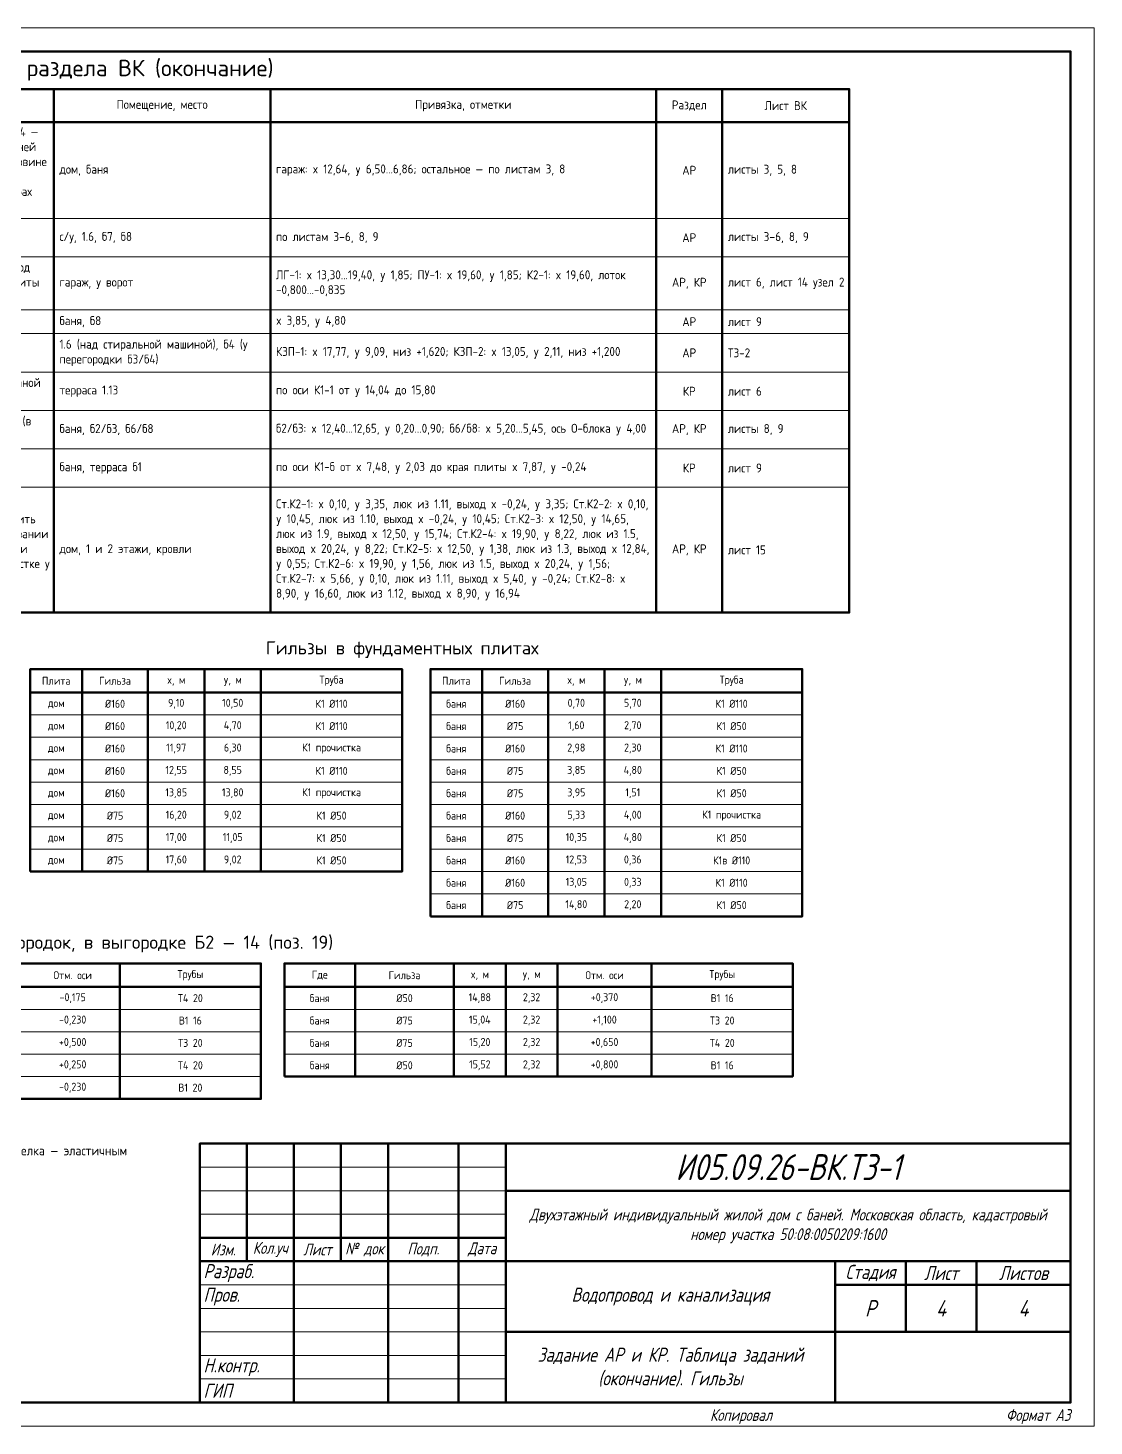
# Paper-space layout 'Лист 4' of a CAD drawing. Header units: millimetres. Extents: x 0 to 420, y 0 to 297.
# Drawn here: x 193.5 to 420, y 0 to 297 of the extents above; entities that cross this region are included whole.
import ezdxf
from ezdxf.enums import TextEntityAlignment as Align

# ---------------------------------------------------------------- set-up
doc = ezdxf.new("R2010")
doc.units = ezdxf.units.MM
for name, color, linetype, lineweight in [('Рамка', 7, 'Continuous', 50), ('Таблицы', 7, 'Continuous', 18), ('Текст', 7, 'Continuous', 18), ('Тонкие', 8, 'Continuous', 13)]:
    doc.layers.add(name, color=color, linetype=linetype, lineweight=lineweight)
doc.styles.add('GOST', font='isocpeur.ttf', dxfattribs={"width": 0.9})
doc.styles.add('GOST_I', font='isocpeur.ttf', dxfattribs={"width": 0.8})

psp = doc.layouts.new('Лист 4')

# ---------------------------------------------------------------- linework, layer by layer
at = {"layer": 'Рамка', "lineweight": 50}
for points in [[(20, 5), (415, 5), (415, 292), (20, 292)], [(230, 5), (415, 5), (415, 60), (230, 60)]]:
    psp.add_lwpolyline(points, close=True, dxfattribs=at)
at = {"layer": 'Таблицы', "lineweight": 50}
for p, q in [((199, 284), (199, 172.816)), ((245, 284), (245, 172.816)), ((327, 284), (327, 172.816)), ((341, 284), (341, 172.816)), ((22, 277), (368, 277)), ((205, 160.816), (205, 117.784)), ((219, 160.816), (219, 117.784)), ((231, 160.816), (231, 117.784)), ((243, 160.816), (243, 117.784)), ((290, 160.816), (290, 108.276)), ((304, 160.816), (304, 108.276)), ((316, 160.816), (316, 108.276)), ((328, 160.816), (328, 108.276)), ((194, 155.816), (273, 155.816)), ((279, 155.816), (358, 155.816)), ((213, 98.276), (213, 69.506)), ((263, 98.276), (263, 74.26)), ((284, 98.276), (284, 74.26)), ((295, 98.276), (295, 74.26)), ((306, 98.276), (306, 74.26)), ((326, 98.276), (326, 74.26)), ((135, 93.276), (243, 93.276)), ((248, 93.276), (356, 93.276)), ((240, 35), (240, 60)), ((250, 5), (250, 60)), ((260, 35), (260, 60)), ((270, 5), (270, 60)), ((285, 5), (285, 60)), ((295, 5), (295, 60)), ((295, 50), (415, 50)), ((230, 40), (295, 40)), ((230, 35), (415, 35)), ((365, 5), (365, 35)), ((380, 20), (380, 35)), ((395, 20), (395, 35)), ((365, 30), (415, 30)), ((295, 20), (415, 20))]:
    psp.add_line(p, q, dxfattribs=at)
at = {"layer": 'Таблицы', "lineweight": 18}
for p, q in [((22, 256.532), (368, 256.532)), ((22, 248.376), (368, 248.376)), ((22, 237.142), (368, 237.142)), ((22, 232.064), (368, 232.064)), ((22, 223.908), (368, 223.908)), ((22, 215.752), (368, 215.752)), ((22, 207.596), (368, 207.596)), ((22, 199.44), (368, 199.44)), ((22, 172.816), (368, 172.816)), ((194, 151.062), (273, 151.062)), ((279, 151.062), (358, 151.062)), ((194, 146.308), (273, 146.308)), ((279, 146.308), (358, 146.308)), ((194, 141.554), (273, 141.554)), ((279, 141.554), (358, 141.554)), ((194, 136.8), (273, 136.8)), ((279, 136.8), (358, 136.8)), ((194, 132.046), (273, 132.046)), ((279, 132.046), (358, 132.046)), ((194, 127.292), (273, 127.292)), ((279, 127.292), (358, 127.292)), ((194, 122.538), (273, 122.538)), ((279, 122.538), (358, 122.538)), ((194, 117.784), (273, 117.784)), ((279, 117.784), (358, 117.784)), ((279, 113.03), (358, 113.03)), ((279, 108.276), (358, 108.276)), ((135, 88.522), (243, 88.522)), ((248, 88.522), (356, 88.522)), ((135, 83.768), (243, 83.768)), ((248, 83.768), (356, 83.768)), ((135, 79.014), (243, 79.014)), ((248, 79.014), (356, 79.014)), ((135, 74.26), (243, 74.26)), ((248, 74.26), (356, 74.26)), ((135, 69.506), (243, 69.506)), ((230, 55), (295, 55)), ((230, 50), (295, 50)), ((230, 45), (295, 45)), ((230, 30), (295, 30)), ((230, 25), (295, 25)), ((230, 20), (295, 20)), ((230, 15), (295, 15)), ((230, 10), (295, 10))]:
    psp.add_line(p, q, dxfattribs=at)
at = {"layer": 'Таблицы', "lineweight": 50}
for points in [[(22, 172.816), (368, 172.816), (368, 284), (22, 284)], [(194, 117.784), (273, 117.784), (273, 160.816), (194, 160.816)], [(279, 108.276), (358, 108.276), (358, 160.816), (279, 160.816)], [(135, 69.506), (243, 69.506), (243, 98.276), (135, 98.276)], [(248, 74.26), (356, 74.26), (356, 98.276), (248, 98.276)]]:
    psp.add_lwpolyline(points, close=True, dxfattribs=at)
at = {"layer": 'Тонкие'}
psp.add_lwpolyline([(0, 0), (420, 0), (420, 297), (0, 297)], close=True, dxfattribs=at)

# ---------------------------------------------------------------- texts
at = {"layer": 'Текст', "style": 'GOST'}
for s, height, p in [('Задания АР и КР от раздела ВК (окончание)', 3.5, (195, 288.5)), ('Гильзы в фундаментных плитах', 2.8, (273, 165.316)), ('Гильзы и проемы в основаниях стен и перегородок, в выгородке Б2 — 14 (поз. 19)', 2.8, (184, 102.776))]:
    psp.add_text(s, height=height, dxfattribs=at).set_placement(p, align=Align.MIDDLE_CENTER)
at = {"layer": 'Текст'}
for s, insert, char_height, width, attachment_point, style in [('Помещение, место', (222, 280.5), 1.9, 44, 5, 'GOST'), ('Привязка, отметки', (286, 280.5), 1.9, 80, 5, 'GOST'), ('Раздел', (334, 280.5), 1.9, 12, 5, 'GOST'), ('Лист ВК', (354.5, 280.5), 1.9, 25, 5, 'GOST'), ('Штробы: в стене гаража у оси В со стороны гаража ≈120×360 мм от пола до потолка гаража под В1 25, Т3 25, Т4 20 в изоляции; в стенах с/у 1.4 — подводки к душу Д-1 (в стене 1.4/1.3 над нишей ШВК-1 и в стене гаража) и к умывальнику УМ-1 (подъемы из пола в стене по оси В, Т3 — по ней же на +0,900), смесители скрытого монтажа +1,100; в топочной 1.6 в стене 1.6/гараж со стороны 1.6 — подъемы К1 Ø50 от плиты до +0,400 к раковине УМ-4 и стиральной машине СМ-1 (≈80×80 мм, оси x 16,20 и 17,60, Заказчица 29.10.2026); в бане — Т4 в перегородке б3/б4 под нишей ШВК-Б2 (+0,250) и петля кольца Т3 к смесителю душа Д-б1 в стене у душа (+1,100, кран — за люком); дренажи конденсата кондиционеров (ОВ) — в штробах стен (решение Заказчицы)', (32.2, 266.766), 1.9, 165.6, 4, 'GOST'), ('дом, баня', (200.2, 266.766), 1.9, 43.6, 4, 'GOST'), ('гараж: x 12,64, y 6,50...6,86; остальное — по листам 3, 8', (246.2, 266.766), 1.9, 79.6, 4, 'GOST'), ('АР', (334, 266.766), 1.9, 12, 5, 'GOST'), ('листы 3, 5, 8', (342.2, 266.766), 1.9, 24.6, 4, 'GOST'), ('с/у, 1.6, б7, б8', (200.2, 252.454), 1.9, 43.6, 4, 'GOST'), ('по листам 3–6, 8, 9', (246.2, 252.454), 1.9, 79.6, 4, 'GOST'), ('АР', (334, 252.454), 1.9, 12, 5, 'GOST'), ('листы 3–6, 8, 9', (342.2, 252.454), 1.9, 24.6, 4, 'GOST'), ('Гараж: углубление в стяжке под лоток ЛГ-1 DN100 вдоль ворот (≈200×150 мм) и уклон пола к лотку; местное понижение фундаментной плиты под пескоуловитель ПУ-1 (≈450×450 мм, на ≈200 мм) с гильзой Ø160 под вертикальный выпуск; футляр ПП Ø160 SN8 L = 1,0 м под южным краем плиты для выпуска К2-1 (до бетонирования)', (32.2, 242.759), 1.9, 165.6, 4, 'GOST'), ('ЛГ-1: x 13,30...19,40, y 1,85; ПУ-1: x 19,60, y 1,85; К2-1: x 19,60, лоток -0,800...-0,835', (246.2, 242.759), 1.9, 79.6, 4, 'GOST'), ('АР, КР', (334, 242.759), 1.9, 12, 5, 'GOST'), ('лист 6, лист 14 узел 2', (342.2, 242.759), 1.9, 24.6, 4, 'GOST'), ('гараж, у ворот', (200.2, 242.759), 1.9, 43.6, 4, 'GOST'), ('баня, б8', (200.2, 234.603), 1.9, 43.6, 4, 'GOST'), ('x 3,85, y 4,80', (246.2, 234.603), 1.9, 79.6, 4, 'GOST'), ('АР', (334, 234.603), 1.9, 12, 5, 'GOST'), ('лист 9', (342.2, 234.603), 1.9, 24.6, 4, 'GOST'), ('1.6 (над стиральной машиной), б4 (у перегородки б3/б4)', (200.2, 227.986), 1.9, 43.6, 4, 'GOST'), ('КЗП-1: x 17,77, y 9,09, низ +1,620; КЗП-2: x 13,05, y 2,11, низ +1,200', (246.2, 227.986), 1.9, 79.6, 4, 'GOST'), ('АР', (334, 227.986), 1.9, 12, 5, 'GOST'), ('ТЗ-2', (342.2, 227.986), 1.9, 24.6, 4, 'GOST'), ('Терраса 1.13 (неотапливаемая): сборный К1-1 под ней выше глубины промерзания — над трубой утеплитель ЭППС 50 мм шириной 1,2 м на песчаной подготовке (ВК); учесть в основании террасы', (32.2, 219.83), 1.9, 165.6, 4, 'GOST'), ('терраса 1.13', (200.2, 219.83), 1.9, 43.6, 4, 'GOST'), ('по оси К1-1 от y 14,04 до 15,80', (246.2, 219.83), 1.9, 79.6, 4, 'GOST'), ('КР', (334, 219.83), 1.9, 12, 5, 'GOST'), ('лист 6', (342.2, 219.83), 1.9, 24.6, 4, 'GOST'), ('Перегородки бани расширить до 250 мм под газобетонные О-блоки с отверстием Ø160 (решение Заказчицы 27.10.2026): б2/б3 — у стояка Ст.К1-б (в сторону б2), б6/б8 — у прочистки сборного К1-б (в сторону б6)', (32.2, 211.674), 1.9, 165.6, 4, 'GOST'), ('баня, б2/б3, б6/б8', (200.2, 211.674), 1.9, 43.6, 4, 'GOST'), ('б2/б3: x 12,40...12,65, y 0,20...0,90; б6/б8: x 5,20...5,45, ось О-блока y 4,00', (246.2, 211.674), 1.9, 79.6, 4, 'GOST'), ('АР, КР', (334, 211.674), 1.9, 12, 5, 'GOST'), ('листы 8, 9', (342.2, 211.674), 1.9, 24.6, 4, 'GOST'), ('баня, терраса б1', (200.2, 203.518), 1.9, 43.6, 4, 'GOST'), ('по оси К1-б от x 7,48, y 2,03 до края плиты x 7,87, y -0,24', (246.2, 203.518), 1.9, 79.6, 4, 'GOST'), ('КР', (334, 203.518), 1.9, 12, 5, 'GOST'), ('лист 9', (342.2, 203.518), 1.9, 24.6, 4, 'GOST'), ('Ст.К2-1: x 0,10, y 3,35, люк из 1.11, выход x -0,24, y 3,35; Ст.К2-2: x 0,10, y 10,45, люк из 1.10, выход x -0,24, y 10,45; Ст.К2-3: x 12,50, y 14,65, люк из 1.9, выход x 12,50, y 15,74; Ст.К2-4: x 19,90, y 8,22, люк из 1.5, выход x 20,24, y 8,22; Ст.К2-5: x 12,50, y 1,38, люк из 1.3, выход x 12,84, y 0,55; Ст.К2-6: x 19,90, y 1,56, люк из 1.5, выход x 20,24, y 1,56; Ст.К2-7: x 5,66, y 0,10, люк из 1.11, выход x 5,40, y -0,24; Ст.К2-8: x 8,90, y 16,60, люк из 1.12, выход x 8,90, y 16,94', (246.2, 186.128), 1.9, 79.6, 4, 'GOST'), ('Водостоки К2 (лист 15): штрабы 150×200 под стояки Ст.К2-1...8 (чугун SML DN100) с внутренней стороны наружных стен — по АР03, АР13.1 (проверить непрерывность от покрытия до пола 1 этажа); гильзы Ø160 в перекрытии +3,650...+3,850 — 8 шт., в плите покрытия — 5 шт. (у воронок); в основании стен — гильзы Ø160 под выпуски сквозь стену к дождеприемникам ДК (ось -0,130, 8 шт.); у Ст.К2-3 и Ст.К2-5 (внутренние стены у хозблока 1.13 и тамбура 1.3) — канал в нижнем ряду кладки у пола ≈200×200 мм до наружной грани; люки 300×300 мм в стенах у ревизий +1,000; ДК — в отмостке у наружных граней (НВК)', (32.2, 186.128), 1.9, 165.6, 4, 'GOST'), ('дом, 1 и 2 этажи, кровли', (200.2, 186.128), 1.9, 43.6, 4, 'GOST'), ('АР, КР', (334, 186.128), 1.9, 12, 5, 'GOST'), ('лист 15', (342.2, 186.128), 1.9, 24.6, 4, 'GOST'), ('Плита', (199.5, 158.316), 1.7, 9, 5, 'GOST'), ('Гильза', (212, 158.316), 1.7, 12, 5, 'GOST'), ('x, м', (225, 158.316), 1.7, 10, 5, 'GOST'), ('y, м', (237, 158.316), 1.7, 10, 5, 'GOST'), ('Труба', (258, 158.316), 1.7, 28, 5, 'GOST'), ('Плита', (284.5, 158.316), 1.7, 9, 5, 'GOST'), ('Гильза', (297, 158.316), 1.7, 12, 5, 'GOST'), ('x, м', (310, 158.316), 1.7, 10, 5, 'GOST'), ('y, м', (322, 158.316), 1.7, 10, 5, 'GOST'), ('Труба', (343, 158.316), 1.7, 28, 5, 'GOST'), ('9,10', (225, 153.439), 1.7, 10, 5, 'GOST'), ('10,50', (237, 153.439), 1.7, 10, 5, 'GOST'), ('0,70', (310, 153.439), 1.7, 10, 5, 'GOST'), ('5,70', (322, 153.439), 1.7, 10, 5, 'GOST'), ('дом', (199.5, 153.439), 1.7, 9, 5, 'GOST'), ('Ø160', (212, 153.439), 1.7, 12, 5, 'GOST'), ('К1 Ø110', (258, 153.439), 1.7, 28, 5, 'GOST'), ('баня', (284.5, 153.439), 1.7, 9, 5, 'GOST'), ('Ø160', (297, 153.439), 1.7, 12, 5, 'GOST'), ('К1 Ø110', (343, 153.439), 1.7, 28, 5, 'GOST'), ('дом', (199.5, 148.685), 1.7, 9, 5, 'GOST'), ('Ø160', (212, 148.685), 1.7, 12, 5, 'GOST'), ('10,20', (225, 148.685), 1.7, 10, 5, 'GOST'), ('4,70', (237, 148.685), 1.7, 10, 5, 'GOST'), ('К1 Ø110', (258, 148.685), 1.7, 28, 5, 'GOST'), ('баня', (284.5, 148.685), 1.7, 9, 5, 'GOST'), ('Ø75', (297, 148.685), 1.7, 12, 5, 'GOST'), ('1,60', (310, 148.685), 1.7, 10, 5, 'GOST'), ('2,70', (322, 148.685), 1.7, 10, 5, 'GOST'), ('К1 Ø50', (343, 148.685), 1.7, 28, 5, 'GOST'), ('дом', (199.5, 143.931), 1.7, 9, 5, 'GOST'), ('Ø160', (212, 143.931), 1.7, 12, 5, 'GOST'), ('11,97', (225, 143.931), 1.7, 10, 5, 'GOST'), ('6,30', (237, 143.931), 1.7, 10, 5, 'GOST'), ('К1 прочистка', (258, 143.931), 1.7, 28, 5, 'GOST'), ('баня', (284.5, 143.931), 1.7, 9, 5, 'GOST'), ('Ø160', (297, 143.931), 1.7, 12, 5, 'GOST'), ('2,98', (310, 143.931), 1.7, 10, 5, 'GOST'), ('2,30', (322, 143.931), 1.7, 10, 5, 'GOST'), ('К1 Ø110', (343, 143.931), 1.7, 28, 5, 'GOST'), ('дом', (199.5, 139.177), 1.7, 9, 5, 'GOST'), ('Ø160', (212, 139.177), 1.7, 12, 5, 'GOST'), ('12,55', (225, 139.177), 1.7, 10, 5, 'GOST'), ('8,55', (237, 139.177), 1.7, 10, 5, 'GOST'), ('К1 Ø110', (258, 139.177), 1.7, 28, 5, 'GOST'), ('баня', (284.5, 139.177), 1.7, 9, 5, 'GOST'), ('Ø75', (297, 139.177), 1.7, 12, 5, 'GOST'), ('3,85', (310, 139.177), 1.7, 10, 5, 'GOST'), ('4,80', (322, 139.177), 1.7, 10, 5, 'GOST'), ('К1 Ø50', (343, 139.177), 1.7, 28, 5, 'GOST'), ('дом', (199.5, 134.423), 1.7, 9, 5, 'GOST'), ('Ø160', (212, 134.423), 1.7, 12, 5, 'GOST'), ('13,85', (225, 134.423), 1.7, 10, 5, 'GOST'), ('13,80', (237, 134.423), 1.7, 10, 5, 'GOST'), ('К1 прочистка', (258, 134.423), 1.7, 28, 5, 'GOST'), ('баня', (284.5, 134.423), 1.7, 9, 5, 'GOST'), ('Ø75', (297, 134.423), 1.7, 12, 5, 'GOST'), ('3,95', (310, 134.423), 1.7, 10, 5, 'GOST'), ('1,51', (322, 134.423), 1.7, 10, 5, 'GOST'), ('К1 Ø50', (343, 134.423), 1.7, 28, 5, 'GOST'), ('16,20', (225, 129.669), 1.7, 10, 5, 'GOST'), ('9,02', (237, 129.669), 1.7, 10, 5, 'GOST'), ('5,33', (310, 129.669), 1.7, 10, 5, 'GOST'), ('4,00', (322, 129.669), 1.7, 10, 5, 'GOST'), ('К1 прочистка', (343, 129.669), 1.7, 28, 5, 'GOST'), ('дом', (199.5, 129.669), 1.7, 9, 5, 'GOST'), ('Ø75', (212, 129.669), 1.7, 12, 5, 'GOST'), ('К1 Ø50', (258, 129.669), 1.7, 28, 5, 'GOST'), ('баня', (284.5, 129.669), 1.7, 9, 5, 'GOST'), ('Ø160', (297, 129.669), 1.7, 12, 5, 'GOST'), ('дом', (199.5, 124.915), 1.7, 9, 5, 'GOST'), ('Ø75', (212, 124.915), 1.7, 12, 5, 'GOST'), ('17,00', (225, 124.915), 1.7, 10, 5, 'GOST'), ('11,05', (237, 124.915), 1.7, 10, 5, 'GOST'), ('К1 Ø50', (258, 124.915), 1.7, 28, 5, 'GOST'), ('баня', (284.5, 124.915), 1.7, 9, 5, 'GOST'), ('Ø75', (297, 124.915), 1.7, 12, 5, 'GOST'), ('10,35', (310, 124.915), 1.7, 10, 5, 'GOST'), ('4,80', (322, 124.915), 1.7, 10, 5, 'GOST'), ('К1 Ø50', (343, 124.915), 1.7, 28, 5, 'GOST'), ('дом', (199.5, 120.161), 1.7, 9, 5, 'GOST'), ('Ø75', (212, 120.161), 1.7, 12, 5, 'GOST'), ('17,60', (225, 120.161), 1.7, 10, 5, 'GOST'), ('9,02', (237, 120.161), 1.7, 10, 5, 'GOST'), ('К1 Ø50', (258, 120.161), 1.7, 28, 5, 'GOST'), ('баня', (284.5, 120.161), 1.7, 9, 5, 'GOST'), ('Ø160', (297, 120.161), 1.7, 12, 5, 'GOST'), ('12,53', (310, 120.161), 1.7, 10, 5, 'GOST'), ('0,36', (322, 120.161), 1.7, 10, 5, 'GOST'), ('К1в Ø110', (343, 120.161), 1.7, 28, 5, 'GOST'), ('баня', (284.5, 115.407), 1.7, 9, 5, 'GOST'), ('Ø160', (297, 115.407), 1.7, 12, 5, 'GOST'), ('13,05', (310, 115.407), 1.7, 10, 5, 'GOST'), ('0,33', (322, 115.407), 1.7, 10, 5, 'GOST'), ('К1 Ø110', (343, 115.407), 1.7, 28, 5, 'GOST'), ('баня', (284.5, 110.653), 1.7, 9, 5, 'GOST'), ('Ø75', (297, 110.653), 1.7, 12, 5, 'GOST'), ('14,80', (310, 110.653), 1.7, 10, 5, 'GOST'), ('2,20', (322, 110.653), 1.7, 10, 5, 'GOST'), ('К1 Ø50', (343, 110.653), 1.7, 28, 5, 'GOST'), ('Отм. оси', (203, 95.776), 1.7, 18, 5, 'GOST'), ('Трубы', (228, 95.776), 1.7, 28, 5, 'GOST'), ('Где', (255.5, 95.776), 1.7, 13, 5, 'GOST'), ('Гильза', (273.5, 95.776), 1.7, 19, 5, 'GOST'), ('x, м', (289.5, 95.776), 1.7, 9, 5, 'GOST'), ('y, м', (300.5, 95.776), 1.7, 9, 5, 'GOST'), ('Отм. оси', (316, 95.776), 1.7, 18, 5, 'GOST'), ('Трубы', (341, 95.776), 1.7, 28, 5, 'GOST'), ('-0,175', (203, 90.899), 1.7, 18, 5, 'GOST'), ('Т4 20', (228, 90.899), 1.7, 28, 5, 'GOST'), ('баня', (255.5, 90.899), 1.7, 13, 5, 'GOST'), ('Ø50', (273.5, 90.899), 1.7, 19, 5, 'GOST'), ('14,88', (289.5, 90.899), 1.7, 9, 5, 'GOST'), ('2,32', (300.5, 90.899), 1.7, 9, 5, 'GOST'), ('+0,370', (316, 90.899), 1.7, 18, 5, 'GOST'), ('В1 16', (341, 90.899), 1.7, 28, 5, 'GOST'), ('-0,230', (203, 86.145), 1.7, 18, 5, 'GOST'), ('В1 16', (228, 86.145), 1.7, 28, 5, 'GOST'), ('баня', (255.5, 86.145), 1.7, 13, 5, 'GOST'), ('Ø75', (273.5, 86.145), 1.7, 19, 5, 'GOST'), ('15,04', (289.5, 86.145), 1.7, 9, 5, 'GOST'), ('2,32', (300.5, 86.145), 1.7, 9, 5, 'GOST'), ('+1,100', (316, 86.145), 1.7, 18, 5, 'GOST'), ('Т3 20', (341, 86.145), 1.7, 28, 5, 'GOST'), ('+0,500', (203, 81.391), 1.7, 18, 5, 'GOST'), ('Т3 20', (228, 81.391), 1.7, 28, 5, 'GOST'), ('баня', (255.5, 81.391), 1.7, 13, 5, 'GOST'), ('Ø75', (273.5, 81.391), 1.7, 19, 5, 'GOST'), ('15,20', (289.5, 81.391), 1.7, 9, 5, 'GOST'), ('2,32', (300.5, 81.391), 1.7, 9, 5, 'GOST'), ('+0,650', (316, 81.391), 1.7, 18, 5, 'GOST'), ('Т4 20', (341, 81.391), 1.7, 28, 5, 'GOST'), ('+0,250', (203, 76.637), 1.7, 18, 5, 'GOST'), ('Т4 20', (228, 76.637), 1.7, 28, 5, 'GOST'), ('баня', (255.5, 76.637), 1.7, 13, 5, 'GOST'), ('Ø50', (273.5, 76.637), 1.7, 19, 5, 'GOST'), ('15,52', (289.5, 76.637), 1.7, 9, 5, 'GOST'), ('2,32', (300.5, 76.637), 1.7, 9, 5, 'GOST'), ('+0,800', (316, 76.637), 1.7, 18, 5, 'GOST'), ('В1 16', (341, 76.637), 1.7, 28, 5, 'GOST'), ('-0,230', (203, 71.883), 1.7, 18, 5, 'GOST'), ('В1 20', (228, 71.883), 1.7, 28, 5, 'GOST'), ('{\\W0.8;\\Q15;Двухэтажный индивидуальный жилой дом с баней. Московская область, кадастровый номер участка 50:08:0050209:1600}', (355, 42.5), 2.5, 116, 5, 'GOST_I'), ('{\\W0.8;\\Q15;Водопровод и канализация}', (330, 27.5), 3, 66, 5, 'GOST_I'), ('{\\W0.8;\\Q15;Задание АР и КР. Таблица заданий (окончание). Гильзы}', (330, 12.5), 3, 66, 5, 'GOST_I')]:
    psp.add_mtext(s, dxfattribs=dict(at, insert=insert, char_height=char_height, width=width, attachment_point=attachment_point, style=style))
at = {"layer": 'Текст', "insert": (22, 59.506), "char_height": 2, "width": 200, "attachment_point": 1, "line_spacing_factor": 1.15, "style": 'GOST'}
psp.add_mtext('1. Гильзы — по п. 11.5 СП 30.13330.2020 и таблице «Гильзы и проемы» листа 14: внутренний диаметр — с зазором вокруг трубы в изоляции, заделка — эластичным негорючим материалом. Соединения труб в гильзах не допускаются. Проем под пучок — с заделкой тем же материалом вокруг каждой трубы.\\P2. Выходы труб из ниш коллекторов и штроб — в гофре по каналу в стене (поз. 14–16, 22), отдельных гильз не требуют.', dxfattribs=at)
at = {"layer": 'Текст', "style": 'GOST_I'}
for s, insert, char_height, attachment_point in [('{\\W0.8;\\Q15;И05.09.26-ВК.ТЗ-1}', (355, 55), 5.5, 5), ('{\\W0.8;\\Q15;Изм.}', (235, 37.5), 2.5, 5), ('{\\W0.8;\\Q15;Кол.уч}', (245, 37.5), 2.5, 5), ('{\\W0.8;\\Q15;Лист}', (255, 37.5), 2.5, 5), ('{\\W0.8;\\Q15;№ док}', (265, 37.5), 2.5, 5), ('{\\W0.8;\\Q15;Подп.}', (277.5, 37.5), 2.5, 5), ('{\\W0.8;\\Q15;Дата}', (290, 37.5), 2.5, 5), ('{\\W0.8;\\Q15;Разраб.}', (230.8, 32.5), 3, 4), ('{\\W0.8;\\Q15;Стадия}', (372.5, 32.5), 3, 5), ('{\\W0.8;\\Q15;Лист}', (387.5, 32.5), 3, 5), ('{\\W0.8;\\Q15;Листов}', (405, 32.5), 3, 5), ('{\\W0.8;\\Q15;}', (250.8, 32.5), 3, 4), ('{\\W0.8;\\Q15;}', (285.6, 32.5), 3, 4), ('{\\W0.8;\\Q15;Пров.}', (230.8, 27.5), 3, 4), ('{\\W0.8;\\Q15;}', (250.8, 27.5), 3, 4), ('{\\W0.8;\\Q15;}', (285.6, 27.5), 3, 4), ('{\\W0.8;\\Q15;Р}', (372.5, 25), 3.5, 5), ('{\\W0.8;\\Q15;4}', (387.5, 25), 3.5, 5), ('{\\W0.8;\\Q15;4}', (405, 25), 3.5, 5), ('{\\W0.8;\\Q15;Н.контр.}', (230.8, 12.5), 3, 4), ('{\\W0.8;\\Q15;}', (250.8, 12.5), 3, 4), ('{\\W0.8;\\Q15;}', (285.6, 12.5), 3, 4), ('{\\W0.8;\\Q15;ГИП}', (230.8, 7.5), 3, 4), ('{\\W0.8;\\Q15;}', (250.8, 7.5), 3, 4), ('{\\W0.8;\\Q15;}', (285.6, 7.5), 3, 4), ('{\\W0.8;\\Q15;Копировал}', (345, 2), 2.5, 5), ('{\\W0.8;\\Q15;Формат А3}', (415, 2), 2.5, 6)]:
    psp.add_mtext(s, dxfattribs=dict(at, insert=insert, char_height=char_height, attachment_point=attachment_point))

doc.saveas('drawing.dxf')
